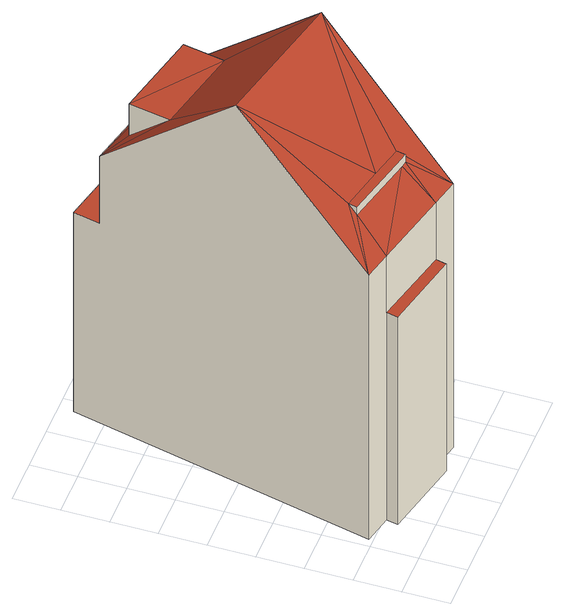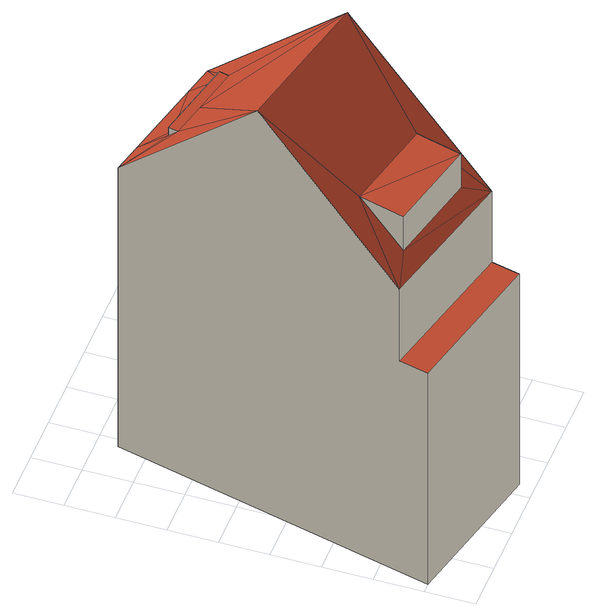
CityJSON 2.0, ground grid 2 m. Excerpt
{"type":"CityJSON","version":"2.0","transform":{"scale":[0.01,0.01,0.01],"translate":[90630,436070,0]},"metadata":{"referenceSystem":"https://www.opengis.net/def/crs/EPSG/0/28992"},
"CityObjects":{
"building1":{"type":"Building","attributes":{"measuredHeight":20,"yearOfConstruction":1929,"LAAGSTE_BOUWLAAG":0,"AANTAL_BOUWLAGEN":5,"AANTAL_ADRESSEN":2,"WIJK":"Delfshaven","PANDSOORT":"Tussenpand","BUURT":"Nieuwe Westen","HOOGSTE_BOUWLAAG":4},"address":[{"CountryName":"Nederland","LocalityName":"Rotterdam","ThoroughfareNumber":"373-373","ThoroughfareName":"Rochussenstraat","PostalCode":"3023DJ"}],"children":["building1-1","building1-2"],"geometry":[{"type":"Solid","lod":"2","boundaries":[[[[0,1,2,3,4,5]],[[6,3,2]],[[0,5,7]],[[1,0,7,8,6,2]],[[9,10,11]],[[12,10,9,13]],[[13,14,12]],[[14,13,9]],[[14,9,11]],[[15,16,17,18]],[[19,20,21,22]],[[23,24,25,26]],[[24,27,28,29,25]],[[23,26,30,31,32]],[[16,28,27,33,21,20,17]],[[15,18,19,22,34,32,31]],[[29,35,36,25]],[[26,37,38,30]],[[37,36,35,38]],[[12,21,10]],[[21,33,11]],[[14,11,33,34]],[[14,22,12]],[[21,11,10]],[[14,34,22]],[[12,22,21]],[[24,3,27]],[[8,33,6]],[[6,27,3]],[[23,4,24]],[[24,4,3]],[[32,5,23]],[[8,34,33]],[[4,23,5]],[[5,32,7]],[[32,34,7]],[[8,7,34]],[[33,27,6]],[[25,36,37,26]],[[17,20,19,18]],[[30,38,35,29,28,16,15,31]]]],"semantics":{"surfaces":[{"type":"WallSurface"},{"type":"RoofSurface"},{"type":"GroundSurface"}],"values":[[0,0,0,1,0,0,0,1,1,0,0,0,0,0,0,0,0,0,0,1,1,1,1,1,1,1,1,1,1,1,1,1,1,1,1,1,1,1,1,1,2]]}}]},
"building1-1":{"type":"BuildingInstallation","parents":["building1"],"geometry":[{"type":"MultiSurface","lod":"2","boundaries":[[[0,1,2,3,4,5]],[[6,3,2]],[[0,5,7]],[[1,0,7,8,6,2]]],"semantics":{"surfaces":[{"type":"WallSurface"},{"type":"RoofSurface"}],"values":[0,0,0,1]}}]},
"building1-2":{"type":"BuildingInstallation","parents":["building1"],"geometry":[{"type":"MultiSurface","lod":"2","boundaries":[[[9,10,11]],[[12,10,9,13]],[[13,14,12]],[[14,9,11]],[[14,13,9]]],"semantics":{"surfaces":[{"type":"WallSurface"},{"type":"RoofSurface"}],"values":[0,0,0,1,1]}}]}
},
"vertices":[
[553,249,1654],[526,255,1654],[209,328,1654],[209,328,1614],[526,255,1614],[553,249,1614],[218,367,1654],[562,289,1654],[413,323,1654],[402,1332,1722],[402,1332,1554],[360,1148,1730],[789,1244,1554],[789,1244,1722],[747,1060,1730],[959,1399,73],[345,1539,73],[345,1539,1132],[959,1399,1132],[930,1278,1132],[318,1423,1132],[318,1423,1488],[930,1278,1493],[514,112,1474],[166,192,1474],[166,192,1175],[514,112,1175],[40,221,1474],[40,221,73],[166,192,73],[514,112,73],[639,83,73],[639,83,1474],[177,813,2073],[783,675,2073],[155,142,73],[155,142,1175],[503,64,1175],[503,64,73]
]}
